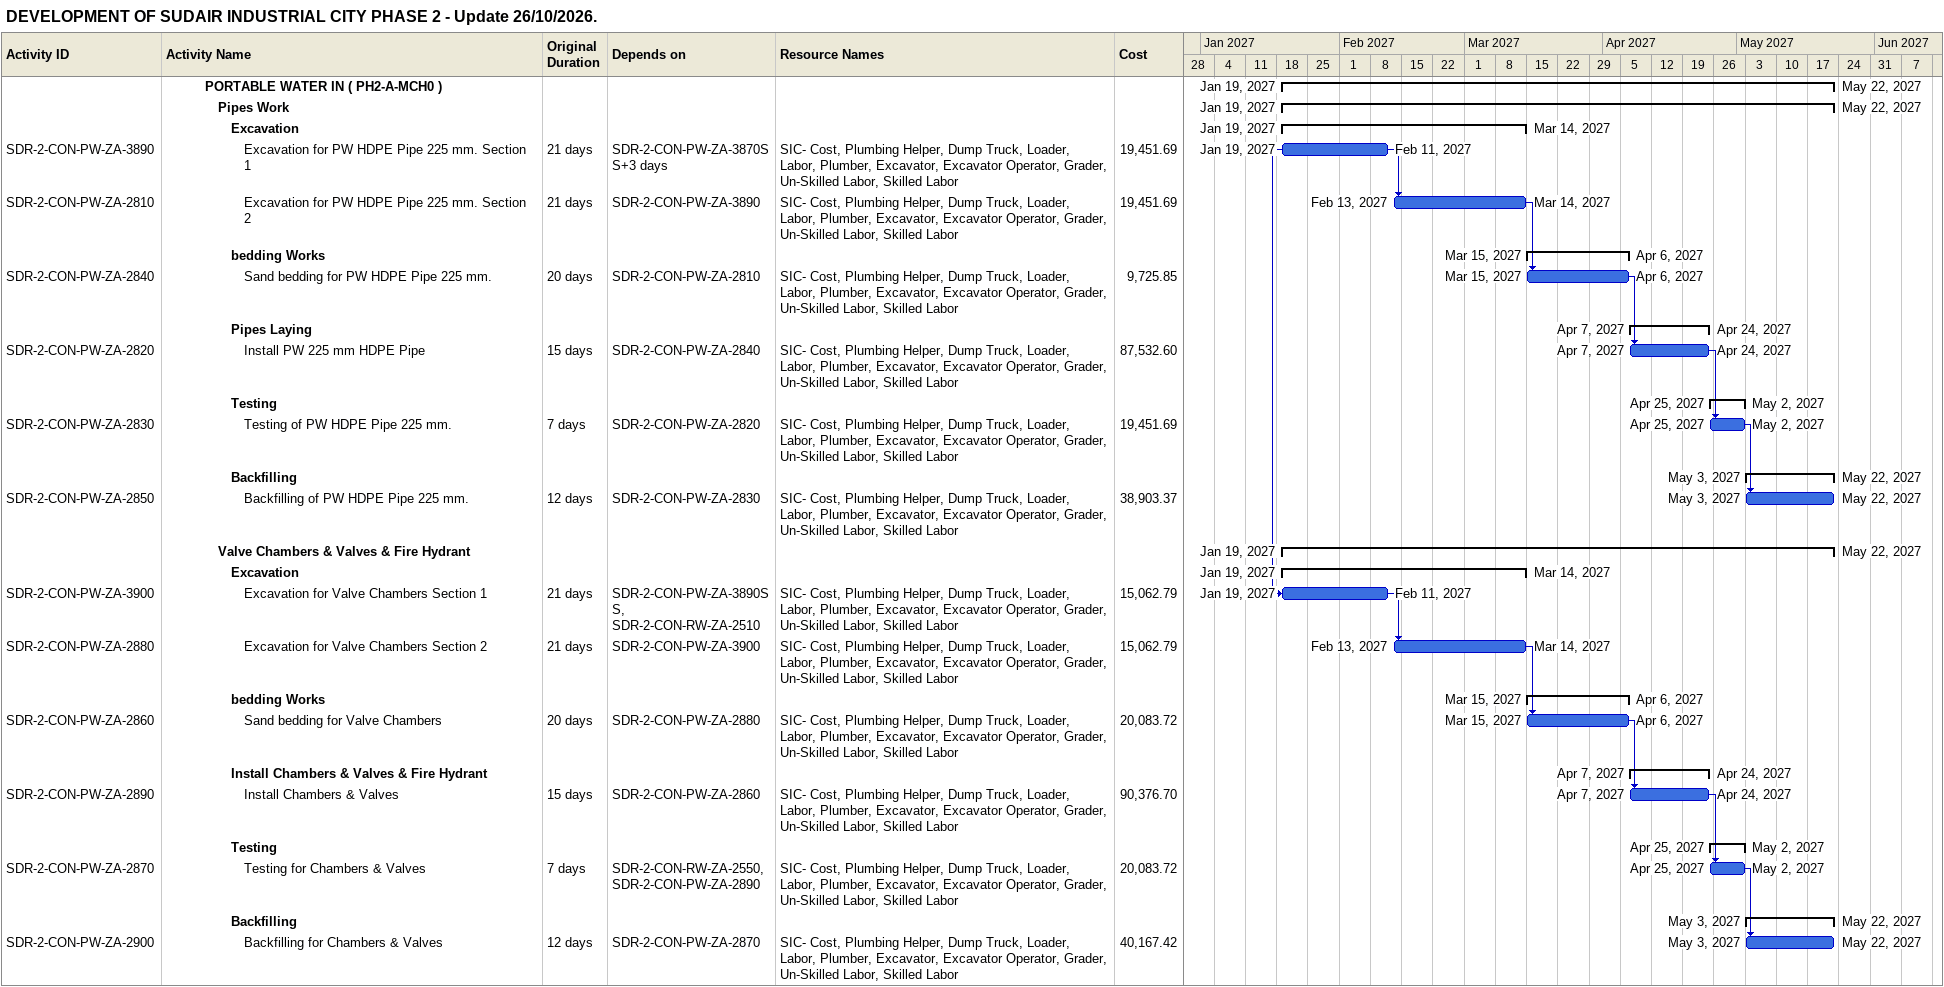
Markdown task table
DEVELOPMENT OF SUDAIR INDUSTRIAL CITY PHASE 2 - Update 26/10/2026.

| ID | Level | Task | Original duration | Start | Finish | Predecessors | Resources | Cost |
|---|---|---|---|---|---|---|---|---|
|  | 4 | **PORTABLE WATER IN ( PH2-A-MCH0 )** |  | 2027-01-19 | 2027-05-22 |  |  |  |
|  | 5 | **Pipes Work** |  | 2027-01-19 | 2027-05-22 |  |  |  |
|  | 6 | **Excavation** |  | 2027-01-19 | 2027-03-14 |  |  |  |
| SDR-2-CON-PW-ZA-3890 | 7 | Excavation for PW HDPE Pipe 225 mm. Section 1 | 21d | 2027-01-19 | 2027-02-11 | SDR-2-CON-PW-ZA-3870SS+3d | SIC- Cost, Plumbing Helper, Dump Truck, Loader, Labor, Plumber, Excavator, Excavator Operator, Grader, Un-Skilled Labor, Skilled Labor | 19451.69 |
| SDR-2-CON-PW-ZA-2810 | 7 | Excavation for PW HDPE Pipe 225 mm. Section 2 | 21d | 2027-02-13 | 2027-03-14 | SDR-2-CON-PW-ZA-3890 | SIC- Cost, Plumbing Helper, Dump Truck, Loader, Labor, Plumber, Excavator, Excavator Operator, Grader, Un-Skilled Labor, Skilled Labor | 19451.69 |
|  | 6 | **bedding Works** |  | 2027-03-15 | 2027-04-06 |  |  |  |
| SDR-2-CON-PW-ZA-2840 | 7 | Sand bedding for PW HDPE Pipe 225 mm. | 20d | 2027-03-15 | 2027-04-06 | SDR-2-CON-PW-ZA-2810 | SIC- Cost, Plumbing Helper, Dump Truck, Loader, Labor, Plumber, Excavator, Excavator Operator, Grader, Un-Skilled Labor, Skilled Labor | 9725.85 |
|  | 6 | **Pipes Laying** |  | 2027-04-07 | 2027-04-24 |  |  |  |
| SDR-2-CON-PW-ZA-2820 | 7 | Install PW 225 mm HDPE Pipe | 15d | 2027-04-07 | 2027-04-24 | SDR-2-CON-PW-ZA-2840 | SIC- Cost, Plumbing Helper, Dump Truck, Loader, Labor, Plumber, Excavator, Excavator Operator, Grader, Un-Skilled Labor, Skilled Labor | 87532.60 |
|  | 6 | **Testing** |  | 2027-04-25 | 2027-05-02 |  |  |  |
| SDR-2-CON-PW-ZA-2830 | 7 | Testing of PW HDPE Pipe 225 mm. | 7d | 2027-04-25 | 2027-05-02 | SDR-2-CON-PW-ZA-2820 | SIC- Cost, Plumbing Helper, Dump Truck, Loader, Labor, Plumber, Excavator, Excavator Operator, Grader, Un-Skilled Labor, Skilled Labor | 19451.69 |
|  | 6 | **Backfilling** |  | 2027-05-03 | 2027-05-22 |  |  |  |
| SDR-2-CON-PW-ZA-2850 | 7 | Backfilling of PW HDPE Pipe 225 mm. | 12d | 2027-05-03 | 2027-05-22 | SDR-2-CON-PW-ZA-2830 | SIC- Cost, Plumbing Helper, Dump Truck, Loader, Labor, Plumber, Excavator, Excavator Operator, Grader, Un-Skilled Labor, Skilled Labor | 38903.37 |
|  | 5 | **Valve Chambers & Valves & Fire Hydrant** |  | 2027-01-19 | 2027-05-22 |  |  |  |
|  | 6 | **Excavation** |  | 2027-01-19 | 2027-03-14 |  |  |  |
| SDR-2-CON-PW-ZA-3900 | 7 | Excavation for Valve Chambers Section 1 | 21d | 2027-01-19 | 2027-02-11 | SDR-2-CON-PW-ZA-3890SS, SDR-2-CON-RW-ZA-2510 | SIC- Cost, Plumbing Helper, Dump Truck, Loader, Labor, Plumber, Excavator, Excavator Operator, Grader, Un-Skilled Labor, Skilled Labor | 15062.79 |
| SDR-2-CON-PW-ZA-2880 | 7 | Excavation for Valve Chambers Section 2 | 21d | 2027-02-13 | 2027-03-14 | SDR-2-CON-PW-ZA-3900 | SIC- Cost, Plumbing Helper, Dump Truck, Loader, Labor, Plumber, Excavator, Excavator Operator, Grader, Un-Skilled Labor, Skilled Labor | 15062.79 |
|  | 6 | **bedding Works** |  | 2027-03-15 | 2027-04-06 |  |  |  |
| SDR-2-CON-PW-ZA-2860 | 7 | Sand bedding for Valve Chambers | 20d | 2027-03-15 | 2027-04-06 | SDR-2-CON-PW-ZA-2880 | SIC- Cost, Plumbing Helper, Dump Truck, Loader, Labor, Plumber, Excavator, Excavator Operator, Grader, Un-Skilled Labor, Skilled Labor | 20083.72 |
|  | 6 | **Install Chambers & Valves & Fire Hydrant** |  | 2027-04-07 | 2027-04-24 |  |  |  |
| SDR-2-CON-PW-ZA-2890 | 7 | Install Chambers & Valves | 15d | 2027-04-07 | 2027-04-24 | SDR-2-CON-PW-ZA-2860 | SIC- Cost, Plumbing Helper, Dump Truck, Loader, Labor, Plumber, Excavator, Excavator Operator, Grader, Un-Skilled Labor, Skilled Labor | 90376.70 |
|  | 6 | **Testing** |  | 2027-04-25 | 2027-05-02 |  |  |  |
| SDR-2-CON-PW-ZA-2870 | 7 | Testing for Chambers & Valves | 7d | 2027-04-25 | 2027-05-02 | SDR-2-CON-RW-ZA-2550, SDR-2-CON-PW-ZA-2890 | SIC- Cost, Plumbing Helper, Dump Truck, Loader, Labor, Plumber, Excavator, Excavator Operator, Grader, Un-Skilled Labor, Skilled Labor | 20083.72 |
|  | 6 | **Backfilling** |  | 2027-05-03 | 2027-05-22 |  |  |  |
| SDR-2-CON-PW-ZA-2900 | 7 | Backfilling for Chambers & Valves | 12d | 2027-05-03 | 2027-05-22 | SDR-2-CON-PW-ZA-2870 | SIC- Cost, Plumbing Helper, Dump Truck, Loader, Labor, Plumber, Excavator, Excavator Operator, Grader, Un-Skilled Labor, Skilled Labor | 40167.42 |
